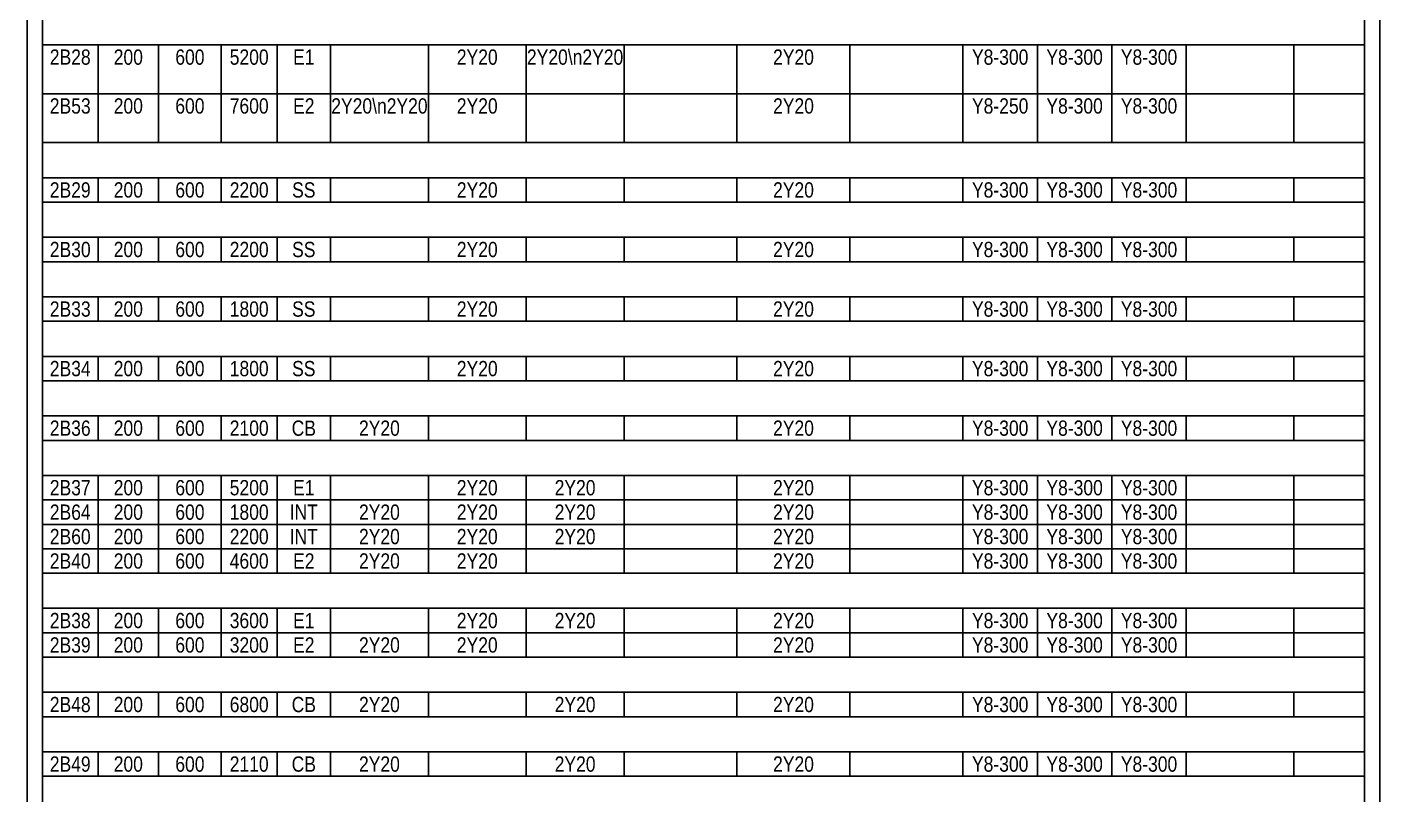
# Model space of a CAD drawing. Extents: x 0 to 206258, y -403073 to 0.
# Drawn here: x 123513 to 132369, y -210197 to -205168 of the extents above; entities that cross this region are included whole.
import ezdxf
from ezdxf.enums import TextEntityAlignment as Align

# ---------------------------------------------------------------- set-up
doc = ezdxf.new("R2010")
doc.units = 0
doc.header["$LTSCALE"] = 1000
for name, color, linetype, true_color in [('Quantity Table Line', 171, 'Continuous', 0xaaaaff), ('Quantity Table Line 2', 171, 'Continuous', 0xaaaaff), ('Quantity Table Text', 8, 'Continuous', 0x414141)]:
    doc.layers.add(name, color=color, linetype=linetype, true_color=true_color)
doc.styles.add('Quantity Table Text', font='ARIALN.TTF', dxfattribs={"height": 100})

msp = doc.modelspace()

# ---------------------------------------------------------------- linework, layer by layer
at = {"layer": 'Quantity Table Line', "transparency": 33554687}
msp.add_lwpolyline([(123513.032, -248555.174), (132369.275, -248555.174), (132369.275, -179854.284), (123513.032, -179854.284), (123513.032, -248555.174)], dxfattribs=at)
at = {"layer": 'Quantity Table Line 2', "transparency": 33554687}
for points in [[(123613.032, -205285.174), (123613.032, -205055.174), (132269.275, -205055.174), (132269.275, -205285.174)], [(123613.032, -205605.174), (123613.032, -205285.174), (123978.179, -205285.174), (123978.179, -205605.174)], [(123978.179, -205605.174), (123978.179, -205285.174), (124373.665, -205285.174), (124373.665, -205605.174)], [(124373.665, -205605.174), (124373.665, -205285.174), (124784.516, -205285.174), (124784.516, -205605.174)], [(124784.516, -205605.174), (124784.516, -205285.174), (125149.663, -205285.174), (125149.663, -205605.174)], [(125149.663, -205605.174), (125149.663, -205285.174), (125499.446, -205285.174), (125499.446, -205605.174)], [(125499.446, -205605.174), (125499.446, -205285.174), (126139.898, -205285.174), (126139.898, -205605.174)], [(126139.898, -205605.174), (126139.898, -205285.174), (126780.349, -205285.174), (126780.349, -205605.174)], [(126780.349, -205605.174), (126780.349, -205285.174), (127420.8, -205285.174), (127420.8, -205605.174)], [(127420.8, -205605.174), (127420.8, -205285.174), (128160.437, -205285.174), (128160.437, -205605.174)], [(128160.437, -205605.174), (128160.437, -205285.174), (128900.075, -205285.174), (128900.075, -205605.174)], [(128900.075, -205605.174), (128900.075, -205285.174), (129639.712, -205285.174), (129639.712, -205605.174)], [(129639.712, -205605.174), (129639.712, -205285.174), (130126.93, -205285.174), (130126.93, -205605.174)], [(130126.93, -205605.174), (130126.93, -205285.174), (130614.148, -205285.174), (130614.148, -205605.174)], [(130614.148, -205605.174), (130614.148, -205285.174), (131101.366, -205285.174), (131101.366, -205605.174)], [(131101.366, -205605.174), (131101.366, -205285.174), (131805.17, -205285.174), (131805.17, -205605.174)], [(131805.17, -205605.174), (131805.17, -205285.174), (132269.275, -205285.174), (132269.275, -205605.174)], [(123613.032, -205925.174), (123613.032, -205605.174), (123978.179, -205605.174), (123978.179, -205925.174)], [(123978.179, -205925.174), (123978.179, -205605.174), (124373.665, -205605.174), (124373.665, -205925.174)], [(124373.665, -205925.174), (124373.665, -205605.174), (124784.516, -205605.174), (124784.516, -205925.174)], [(124784.516, -205925.174), (124784.516, -205605.174), (125149.663, -205605.174), (125149.663, -205925.174)], [(125149.663, -205925.174), (125149.663, -205605.174), (125499.446, -205605.174), (125499.446, -205925.174)], [(125499.446, -205925.174), (125499.446, -205605.174), (126139.898, -205605.174), (126139.898, -205925.174)], [(126139.898, -205925.174), (126139.898, -205605.174), (126780.349, -205605.174), (126780.349, -205925.174)], [(126780.349, -205925.174), (126780.349, -205605.174), (127420.8, -205605.174), (127420.8, -205925.174)], [(127420.8, -205925.174), (127420.8, -205605.174), (128160.437, -205605.174), (128160.437, -205925.174)], [(128160.437, -205925.174), (128160.437, -205605.174), (128900.075, -205605.174), (128900.075, -205925.174)], [(128900.075, -205925.174), (128900.075, -205605.174), (129639.712, -205605.174), (129639.712, -205925.174)], [(129639.712, -205925.174), (129639.712, -205605.174), (130126.93, -205605.174), (130126.93, -205925.174)], [(130126.93, -205925.174), (130126.93, -205605.174), (130614.148, -205605.174), (130614.148, -205925.174)], [(130614.148, -205925.174), (130614.148, -205605.174), (131101.366, -205605.174), (131101.366, -205925.174)], [(131101.366, -205925.174), (131101.366, -205605.174), (131805.17, -205605.174), (131805.17, -205925.174)], [(131805.17, -205925.174), (131805.17, -205605.174), (132269.275, -205605.174), (132269.275, -205925.174)], [(123613.032, -206155.174), (123613.032, -205925.174), (132269.275, -205925.174), (132269.275, -206155.174)], [(123613.032, -206315.174), (123613.032, -206155.174), (123978.179, -206155.174), (123978.179, -206315.174)], [(123978.179, -206315.174), (123978.179, -206155.174), (124373.665, -206155.174), (124373.665, -206315.174)], [(124373.665, -206315.174), (124373.665, -206155.174), (124784.516, -206155.174), (124784.516, -206315.174)], [(124784.516, -206315.174), (124784.516, -206155.174), (125149.663, -206155.174), (125149.663, -206315.174)], [(125149.663, -206315.174), (125149.663, -206155.174), (125499.446, -206155.174), (125499.446, -206315.174)], [(125499.446, -206315.174), (125499.446, -206155.174), (126139.898, -206155.174), (126139.898, -206315.174)], [(126139.898, -206315.174), (126139.898, -206155.174), (126780.349, -206155.174), (126780.349, -206315.174)], [(126780.349, -206315.174), (126780.349, -206155.174), (127420.8, -206155.174), (127420.8, -206315.174)], [(127420.8, -206315.174), (127420.8, -206155.174), (128160.437, -206155.174), (128160.437, -206315.174)], [(128160.437, -206315.174), (128160.437, -206155.174), (128900.075, -206155.174), (128900.075, -206315.174)], [(128900.075, -206315.174), (128900.075, -206155.174), (129639.712, -206155.174), (129639.712, -206315.174)], [(129639.712, -206315.174), (129639.712, -206155.174), (130126.93, -206155.174), (130126.93, -206315.174)], [(130126.93, -206315.174), (130126.93, -206155.174), (130614.148, -206155.174), (130614.148, -206315.174)], [(130614.148, -206315.174), (130614.148, -206155.174), (131101.366, -206155.174), (131101.366, -206315.174)], [(131101.366, -206315.174), (131101.366, -206155.174), (131805.17, -206155.174), (131805.17, -206315.174)], [(131805.17, -206315.174), (131805.17, -206155.174), (132269.275, -206155.174), (132269.275, -206315.174)], [(123613.032, -206545.174), (123613.032, -206315.174), (132269.275, -206315.174), (132269.275, -206545.174)], [(123613.032, -206705.174), (123613.032, -206545.174), (123978.179, -206545.174), (123978.179, -206705.174)], [(123978.179, -206705.174), (123978.179, -206545.174), (124373.665, -206545.174), (124373.665, -206705.174)], [(124373.665, -206705.174), (124373.665, -206545.174), (124784.516, -206545.174), (124784.516, -206705.174)], [(124784.516, -206705.174), (124784.516, -206545.174), (125149.663, -206545.174), (125149.663, -206705.174)], [(125149.663, -206705.174), (125149.663, -206545.174), (125499.446, -206545.174), (125499.446, -206705.174)], [(125499.446, -206705.174), (125499.446, -206545.174), (126139.898, -206545.174), (126139.898, -206705.174)], [(126139.898, -206705.174), (126139.898, -206545.174), (126780.349, -206545.174), (126780.349, -206705.174)], [(126780.349, -206705.174), (126780.349, -206545.174), (127420.8, -206545.174), (127420.8, -206705.174)], [(127420.8, -206705.174), (127420.8, -206545.174), (128160.437, -206545.174), (128160.437, -206705.174)], [(128160.437, -206705.174), (128160.437, -206545.174), (128900.075, -206545.174), (128900.075, -206705.174)], [(128900.075, -206705.174), (128900.075, -206545.174), (129639.712, -206545.174), (129639.712, -206705.174)], [(129639.712, -206705.174), (129639.712, -206545.174), (130126.93, -206545.174), (130126.93, -206705.174)], [(130126.93, -206705.174), (130126.93, -206545.174), (130614.148, -206545.174), (130614.148, -206705.174)], [(130614.148, -206705.174), (130614.148, -206545.174), (131101.366, -206545.174), (131101.366, -206705.174)], [(131101.366, -206705.174), (131101.366, -206545.174), (131805.17, -206545.174), (131805.17, -206705.174)], [(131805.17, -206705.174), (131805.17, -206545.174), (132269.275, -206545.174), (132269.275, -206705.174)], [(123613.032, -206935.174), (123613.032, -206705.174), (132269.275, -206705.174), (132269.275, -206935.174)], [(123613.032, -207095.174), (123613.032, -206935.174), (123978.179, -206935.174), (123978.179, -207095.174)], [(123978.179, -207095.174), (123978.179, -206935.174), (124373.665, -206935.174), (124373.665, -207095.174)], [(124373.665, -207095.174), (124373.665, -206935.174), (124784.516, -206935.174), (124784.516, -207095.174)], [(124784.516, -207095.174), (124784.516, -206935.174), (125149.663, -206935.174), (125149.663, -207095.174)], [(125149.663, -207095.174), (125149.663, -206935.174), (125499.446, -206935.174), (125499.446, -207095.174)], [(125499.446, -207095.174), (125499.446, -206935.174), (126139.898, -206935.174), (126139.898, -207095.174)], [(126139.898, -207095.174), (126139.898, -206935.174), (126780.349, -206935.174), (126780.349, -207095.174)], [(126780.349, -207095.174), (126780.349, -206935.174), (127420.8, -206935.174), (127420.8, -207095.174)], [(127420.8, -207095.174), (127420.8, -206935.174), (128160.437, -206935.174), (128160.437, -207095.174)], [(128160.437, -207095.174), (128160.437, -206935.174), (128900.075, -206935.174), (128900.075, -207095.174)], [(128900.075, -207095.174), (128900.075, -206935.174), (129639.712, -206935.174), (129639.712, -207095.174)], [(129639.712, -207095.174), (129639.712, -206935.174), (130126.93, -206935.174), (130126.93, -207095.174)], [(130126.93, -207095.174), (130126.93, -206935.174), (130614.148, -206935.174), (130614.148, -207095.174)], [(130614.148, -207095.174), (130614.148, -206935.174), (131101.366, -206935.174), (131101.366, -207095.174)], [(131101.366, -207095.174), (131101.366, -206935.174), (131805.17, -206935.174), (131805.17, -207095.174)], [(131805.17, -207095.174), (131805.17, -206935.174), (132269.275, -206935.174), (132269.275, -207095.174)], [(123613.032, -207325.174), (123613.032, -207095.174), (132269.275, -207095.174), (132269.275, -207325.174)], [(123613.032, -207485.174), (123613.032, -207325.174), (123978.179, -207325.174), (123978.179, -207485.174)], [(123978.179, -207485.174), (123978.179, -207325.174), (124373.665, -207325.174), (124373.665, -207485.174)], [(124373.665, -207485.174), (124373.665, -207325.174), (124784.516, -207325.174), (124784.516, -207485.174)], [(124784.516, -207485.174), (124784.516, -207325.174), (125149.663, -207325.174), (125149.663, -207485.174)], [(125149.663, -207485.174), (125149.663, -207325.174), (125499.446, -207325.174), (125499.446, -207485.174)], [(125499.446, -207485.174), (125499.446, -207325.174), (126139.898, -207325.174), (126139.898, -207485.174)], [(126139.898, -207485.174), (126139.898, -207325.174), (126780.349, -207325.174), (126780.349, -207485.174)], [(126780.349, -207485.174), (126780.349, -207325.174), (127420.8, -207325.174), (127420.8, -207485.174)], [(127420.8, -207485.174), (127420.8, -207325.174), (128160.437, -207325.174), (128160.437, -207485.174)], [(128160.437, -207485.174), (128160.437, -207325.174), (128900.075, -207325.174), (128900.075, -207485.174)], [(128900.075, -207485.174), (128900.075, -207325.174), (129639.712, -207325.174), (129639.712, -207485.174)], [(129639.712, -207485.174), (129639.712, -207325.174), (130126.93, -207325.174), (130126.93, -207485.174)], [(130126.93, -207485.174), (130126.93, -207325.174), (130614.148, -207325.174), (130614.148, -207485.174)], [(130614.148, -207485.174), (130614.148, -207325.174), (131101.366, -207325.174), (131101.366, -207485.174)], [(131101.366, -207485.174), (131101.366, -207325.174), (131805.17, -207325.174), (131805.17, -207485.174)], [(131805.17, -207485.174), (131805.17, -207325.174), (132269.275, -207325.174), (132269.275, -207485.174)], [(123613.032, -207715.174), (123613.032, -207485.174), (132269.275, -207485.174), (132269.275, -207715.174)], [(123613.032, -207875.174), (123613.032, -207715.174), (123978.179, -207715.174), (123978.179, -207875.174)], [(123978.179, -207875.174), (123978.179, -207715.174), (124373.665, -207715.174), (124373.665, -207875.174)], [(124373.665, -207875.174), (124373.665, -207715.174), (124784.516, -207715.174), (124784.516, -207875.174)], [(124784.516, -207875.174), (124784.516, -207715.174), (125149.663, -207715.174), (125149.663, -207875.174)], [(125149.663, -207875.174), (125149.663, -207715.174), (125499.446, -207715.174), (125499.446, -207875.174)], [(125499.446, -207875.174), (125499.446, -207715.174), (126139.898, -207715.174), (126139.898, -207875.174)], [(126139.898, -207875.174), (126139.898, -207715.174), (126780.349, -207715.174), (126780.349, -207875.174)], [(126780.349, -207875.174), (126780.349, -207715.174), (127420.8, -207715.174), (127420.8, -207875.174)], [(127420.8, -207875.174), (127420.8, -207715.174), (128160.437, -207715.174), (128160.437, -207875.174)], [(128160.437, -207875.174), (128160.437, -207715.174), (128900.075, -207715.174), (128900.075, -207875.174)], [(128900.075, -207875.174), (128900.075, -207715.174), (129639.712, -207715.174), (129639.712, -207875.174)], [(129639.712, -207875.174), (129639.712, -207715.174), (130126.93, -207715.174), (130126.93, -207875.174)], [(130126.93, -207875.174), (130126.93, -207715.174), (130614.148, -207715.174), (130614.148, -207875.174)], [(130614.148, -207875.174), (130614.148, -207715.174), (131101.366, -207715.174), (131101.366, -207875.174)], [(131101.366, -207875.174), (131101.366, -207715.174), (131805.17, -207715.174), (131805.17, -207875.174)], [(131805.17, -207875.174), (131805.17, -207715.174), (132269.275, -207715.174), (132269.275, -207875.174)], [(123613.032, -208105.174), (123613.032, -207875.174), (132269.275, -207875.174), (132269.275, -208105.174)], [(123613.032, -208265.174), (123613.032, -208105.174), (123978.179, -208105.174), (123978.179, -208265.174)], [(123978.179, -208265.174), (123978.179, -208105.174), (124373.665, -208105.174), (124373.665, -208265.174)], [(124373.665, -208265.174), (124373.665, -208105.174), (124784.516, -208105.174), (124784.516, -208265.174)], [(124784.516, -208265.174), (124784.516, -208105.174), (125149.663, -208105.174), (125149.663, -208265.174)], [(125149.663, -208265.174), (125149.663, -208105.174), (125499.446, -208105.174), (125499.446, -208265.174)], [(125499.446, -208265.174), (125499.446, -208105.174), (126139.898, -208105.174), (126139.898, -208265.174)], [(126139.898, -208265.174), (126139.898, -208105.174), (126780.349, -208105.174), (126780.349, -208265.174)], [(126780.349, -208265.174), (126780.349, -208105.174), (127420.8, -208105.174), (127420.8, -208265.174)], [(127420.8, -208265.174), (127420.8, -208105.174), (128160.437, -208105.174), (128160.437, -208265.174)], [(128160.437, -208265.174), (128160.437, -208105.174), (128900.075, -208105.174), (128900.075, -208265.174)], [(128900.075, -208265.174), (128900.075, -208105.174), (129639.712, -208105.174), (129639.712, -208265.174)], [(129639.712, -208265.174), (129639.712, -208105.174), (130126.93, -208105.174), (130126.93, -208265.174)], [(130126.93, -208265.174), (130126.93, -208105.174), (130614.148, -208105.174), (130614.148, -208265.174)], [(130614.148, -208265.174), (130614.148, -208105.174), (131101.366, -208105.174), (131101.366, -208265.174)], [(131101.366, -208265.174), (131101.366, -208105.174), (131805.17, -208105.174), (131805.17, -208265.174)], [(131805.17, -208265.174), (131805.17, -208105.174), (132269.275, -208105.174), (132269.275, -208265.174)], [(123613.032, -208425.174), (123613.032, -208265.174), (123978.179, -208265.174), (123978.179, -208425.174)], [(123978.179, -208425.174), (123978.179, -208265.174), (124373.665, -208265.174), (124373.665, -208425.174)], [(124373.665, -208425.174), (124373.665, -208265.174), (124784.516, -208265.174), (124784.516, -208425.174)], [(124784.516, -208425.174), (124784.516, -208265.174), (125149.663, -208265.174), (125149.663, -208425.174)], [(125149.663, -208425.174), (125149.663, -208265.174), (125499.446, -208265.174), (125499.446, -208425.174)], [(125499.446, -208425.174), (125499.446, -208265.174), (126139.898, -208265.174), (126139.898, -208425.174)], [(126139.898, -208425.174), (126139.898, -208265.174), (126780.349, -208265.174), (126780.349, -208425.174)], [(126780.349, -208425.174), (126780.349, -208265.174), (127420.8, -208265.174), (127420.8, -208425.174)], [(127420.8, -208425.174), (127420.8, -208265.174), (128160.437, -208265.174), (128160.437, -208425.174)], [(128160.437, -208425.174), (128160.437, -208265.174), (128900.075, -208265.174), (128900.075, -208425.174)], [(128900.075, -208425.174), (128900.075, -208265.174), (129639.712, -208265.174), (129639.712, -208425.174)], [(129639.712, -208425.174), (129639.712, -208265.174), (130126.93, -208265.174), (130126.93, -208425.174)], [(130126.93, -208425.174), (130126.93, -208265.174), (130614.148, -208265.174), (130614.148, -208425.174)], [(130614.148, -208425.174), (130614.148, -208265.174), (131101.366, -208265.174), (131101.366, -208425.174)], [(131101.366, -208425.174), (131101.366, -208265.174), (131805.17, -208265.174), (131805.17, -208425.174)], [(131805.17, -208425.174), (131805.17, -208265.174), (132269.275, -208265.174), (132269.275, -208425.174)], [(123613.032, -208585.174), (123613.032, -208425.174), (123978.179, -208425.174), (123978.179, -208585.174)], [(123978.179, -208585.174), (123978.179, -208425.174), (124373.665, -208425.174), (124373.665, -208585.174)], [(124373.665, -208585.174), (124373.665, -208425.174), (124784.516, -208425.174), (124784.516, -208585.174)], [(124784.516, -208585.174), (124784.516, -208425.174), (125149.663, -208425.174), (125149.663, -208585.174)], [(125149.663, -208585.174), (125149.663, -208425.174), (125499.446, -208425.174), (125499.446, -208585.174)], [(125499.446, -208585.174), (125499.446, -208425.174), (126139.898, -208425.174), (126139.898, -208585.174)], [(126139.898, -208585.174), (126139.898, -208425.174), (126780.349, -208425.174), (126780.349, -208585.174)], [(126780.349, -208585.174), (126780.349, -208425.174), (127420.8, -208425.174), (127420.8, -208585.174)], [(127420.8, -208585.174), (127420.8, -208425.174), (128160.437, -208425.174), (128160.437, -208585.174)], [(128160.437, -208585.174), (128160.437, -208425.174), (128900.075, -208425.174), (128900.075, -208585.174)], [(128900.075, -208585.174), (128900.075, -208425.174), (129639.712, -208425.174), (129639.712, -208585.174)], [(129639.712, -208585.174), (129639.712, -208425.174), (130126.93, -208425.174), (130126.93, -208585.174)], [(130126.93, -208585.174), (130126.93, -208425.174), (130614.148, -208425.174), (130614.148, -208585.174)], [(130614.148, -208585.174), (130614.148, -208425.174), (131101.366, -208425.174), (131101.366, -208585.174)], [(131101.366, -208585.174), (131101.366, -208425.174), (131805.17, -208425.174), (131805.17, -208585.174)], [(131805.17, -208585.174), (131805.17, -208425.174), (132269.275, -208425.174), (132269.275, -208585.174)], [(123613.032, -208745.174), (123613.032, -208585.174), (123978.179, -208585.174), (123978.179, -208745.174)], [(123978.179, -208745.174), (123978.179, -208585.174), (124373.665, -208585.174), (124373.665, -208745.174)], [(124373.665, -208745.174), (124373.665, -208585.174), (124784.516, -208585.174), (124784.516, -208745.174)], [(124784.516, -208745.174), (124784.516, -208585.174), (125149.663, -208585.174), (125149.663, -208745.174)], [(125149.663, -208745.174), (125149.663, -208585.174), (125499.446, -208585.174), (125499.446, -208745.174)], [(125499.446, -208745.174), (125499.446, -208585.174), (126139.898, -208585.174), (126139.898, -208745.174)], [(126139.898, -208745.174), (126139.898, -208585.174), (126780.349, -208585.174), (126780.349, -208745.174)], [(126780.349, -208745.174), (126780.349, -208585.174), (127420.8, -208585.174), (127420.8, -208745.174)], [(127420.8, -208745.174), (127420.8, -208585.174), (128160.437, -208585.174), (128160.437, -208745.174)], [(128160.437, -208745.174), (128160.437, -208585.174), (128900.075, -208585.174), (128900.075, -208745.174)], [(128900.075, -208745.174), (128900.075, -208585.174), (129639.712, -208585.174), (129639.712, -208745.174)], [(129639.712, -208745.174), (129639.712, -208585.174), (130126.93, -208585.174), (130126.93, -208745.174)], [(130126.93, -208745.174), (130126.93, -208585.174), (130614.148, -208585.174), (130614.148, -208745.174)], [(130614.148, -208745.174), (130614.148, -208585.174), (131101.366, -208585.174), (131101.366, -208745.174)], [(131101.366, -208745.174), (131101.366, -208585.174), (131805.17, -208585.174), (131805.17, -208745.174)], [(131805.17, -208745.174), (131805.17, -208585.174), (132269.275, -208585.174), (132269.275, -208745.174)], [(123613.032, -208975.174), (123613.032, -208745.174), (132269.275, -208745.174), (132269.275, -208975.174)], [(123613.032, -209135.174), (123613.032, -208975.174), (123978.179, -208975.174), (123978.179, -209135.174)], [(123978.179, -209135.174), (123978.179, -208975.174), (124373.665, -208975.174), (124373.665, -209135.174)], [(124373.665, -209135.174), (124373.665, -208975.174), (124784.516, -208975.174), (124784.516, -209135.174)], [(124784.516, -209135.174), (124784.516, -208975.174), (125149.663, -208975.174), (125149.663, -209135.174)], [(125149.663, -209135.174), (125149.663, -208975.174), (125499.446, -208975.174), (125499.446, -209135.174)], [(125499.446, -209135.174), (125499.446, -208975.174), (126139.898, -208975.174), (126139.898, -209135.174)], [(126139.898, -209135.174), (126139.898, -208975.174), (126780.349, -208975.174), (126780.349, -209135.174)], [(126780.349, -209135.174), (126780.349, -208975.174), (127420.8, -208975.174), (127420.8, -209135.174)], [(127420.8, -209135.174), (127420.8, -208975.174), (128160.437, -208975.174), (128160.437, -209135.174)], [(128160.437, -209135.174), (128160.437, -208975.174), (128900.075, -208975.174), (128900.075, -209135.174)], [(128900.075, -209135.174), (128900.075, -208975.174), (129639.712, -208975.174), (129639.712, -209135.174)], [(129639.712, -209135.174), (129639.712, -208975.174), (130126.93, -208975.174), (130126.93, -209135.174)], [(130126.93, -209135.174), (130126.93, -208975.174), (130614.148, -208975.174), (130614.148, -209135.174)], [(130614.148, -209135.174), (130614.148, -208975.174), (131101.366, -208975.174), (131101.366, -209135.174)], [(131101.366, -209135.174), (131101.366, -208975.174), (131805.17, -208975.174), (131805.17, -209135.174)], [(131805.17, -209135.174), (131805.17, -208975.174), (132269.275, -208975.174), (132269.275, -209135.174)], [(123613.032, -209295.174), (123613.032, -209135.174), (123978.179, -209135.174), (123978.179, -209295.174)], [(123978.179, -209295.174), (123978.179, -209135.174), (124373.665, -209135.174), (124373.665, -209295.174)], [(124373.665, -209295.174), (124373.665, -209135.174), (124784.516, -209135.174), (124784.516, -209295.174)], [(124784.516, -209295.174), (124784.516, -209135.174), (125149.663, -209135.174), (125149.663, -209295.174)], [(125149.663, -209295.174), (125149.663, -209135.174), (125499.446, -209135.174), (125499.446, -209295.174)], [(125499.446, -209295.174), (125499.446, -209135.174), (126139.898, -209135.174), (126139.898, -209295.174)], [(126139.898, -209295.174), (126139.898, -209135.174), (126780.349, -209135.174), (126780.349, -209295.174)], [(126780.349, -209295.174), (126780.349, -209135.174), (127420.8, -209135.174), (127420.8, -209295.174)], [(127420.8, -209295.174), (127420.8, -209135.174), (128160.437, -209135.174), (128160.437, -209295.174)], [(128160.437, -209295.174), (128160.437, -209135.174), (128900.075, -209135.174), (128900.075, -209295.174)], [(128900.075, -209295.174), (128900.075, -209135.174), (129639.712, -209135.174), (129639.712, -209295.174)], [(129639.712, -209295.174), (129639.712, -209135.174), (130126.93, -209135.174), (130126.93, -209295.174)], [(130126.93, -209295.174), (130126.93, -209135.174), (130614.148, -209135.174), (130614.148, -209295.174)], [(130614.148, -209295.174), (130614.148, -209135.174), (131101.366, -209135.174), (131101.366, -209295.174)], [(131101.366, -209295.174), (131101.366, -209135.174), (131805.17, -209135.174), (131805.17, -209295.174)], [(131805.17, -209295.174), (131805.17, -209135.174), (132269.275, -209135.174), (132269.275, -209295.174)], [(123613.032, -209525.174), (123613.032, -209295.174), (132269.275, -209295.174), (132269.275, -209525.174)], [(123613.032, -209685.174), (123613.032, -209525.174), (123978.179, -209525.174), (123978.179, -209685.174)], [(123978.179, -209685.174), (123978.179, -209525.174), (124373.665, -209525.174), (124373.665, -209685.174)], [(124373.665, -209685.174), (124373.665, -209525.174), (124784.516, -209525.174), (124784.516, -209685.174)], [(124784.516, -209685.174), (124784.516, -209525.174), (125149.663, -209525.174), (125149.663, -209685.174)], [(125149.663, -209685.174), (125149.663, -209525.174), (125499.446, -209525.174), (125499.446, -209685.174)], [(125499.446, -209685.174), (125499.446, -209525.174), (126139.898, -209525.174), (126139.898, -209685.174)], [(126139.898, -209685.174), (126139.898, -209525.174), (126780.349, -209525.174), (126780.349, -209685.174)], [(126780.349, -209685.174), (126780.349, -209525.174), (127420.8, -209525.174), (127420.8, -209685.174)], [(127420.8, -209685.174), (127420.8, -209525.174), (128160.437, -209525.174), (128160.437, -209685.174)], [(128160.437, -209685.174), (128160.437, -209525.174), (128900.075, -209525.174), (128900.075, -209685.174)], [(128900.075, -209685.174), (128900.075, -209525.174), (129639.712, -209525.174), (129639.712, -209685.174)], [(129639.712, -209685.174), (129639.712, -209525.174), (130126.93, -209525.174), (130126.93, -209685.174)], [(130126.93, -209685.174), (130126.93, -209525.174), (130614.148, -209525.174), (130614.148, -209685.174)], [(130614.148, -209685.174), (130614.148, -209525.174), (131101.366, -209525.174), (131101.366, -209685.174)], [(131101.366, -209685.174), (131101.366, -209525.174), (131805.17, -209525.174), (131805.17, -209685.174)], [(131805.17, -209685.174), (131805.17, -209525.174), (132269.275, -209525.174), (132269.275, -209685.174)], [(123613.032, -209915.174), (123613.032, -209685.174), (132269.275, -209685.174), (132269.275, -209915.174)], [(123613.032, -210075.174), (123613.032, -209915.174), (123978.179, -209915.174), (123978.179, -210075.174)], [(123978.179, -210075.174), (123978.179, -209915.174), (124373.665, -209915.174), (124373.665, -210075.174)], [(124373.665, -210075.174), (124373.665, -209915.174), (124784.516, -209915.174), (124784.516, -210075.174)], [(124784.516, -210075.174), (124784.516, -209915.174), (125149.663, -209915.174), (125149.663, -210075.174)], [(125149.663, -210075.174), (125149.663, -209915.174), (125499.446, -209915.174), (125499.446, -210075.174)], [(125499.446, -210075.174), (125499.446, -209915.174), (126139.898, -209915.174), (126139.898, -210075.174)], [(126139.898, -210075.174), (126139.898, -209915.174), (126780.349, -209915.174), (126780.349, -210075.174)], [(126780.349, -210075.174), (126780.349, -209915.174), (127420.8, -209915.174), (127420.8, -210075.174)], [(127420.8, -210075.174), (127420.8, -209915.174), (128160.437, -209915.174), (128160.437, -210075.174)], [(128160.437, -210075.174), (128160.437, -209915.174), (128900.075, -209915.174), (128900.075, -210075.174)], [(128900.075, -210075.174), (128900.075, -209915.174), (129639.712, -209915.174), (129639.712, -210075.174)], [(129639.712, -210075.174), (129639.712, -209915.174), (130126.93, -209915.174), (130126.93, -210075.174)], [(130126.93, -210075.174), (130126.93, -209915.174), (130614.148, -209915.174), (130614.148, -210075.174)], [(130614.148, -210075.174), (130614.148, -209915.174), (131101.366, -209915.174), (131101.366, -210075.174)], [(131101.366, -210075.174), (131101.366, -209915.174), (131805.17, -209915.174), (131805.17, -210075.174)], [(131805.17, -210075.174), (131805.17, -209915.174), (132269.275, -209915.174), (132269.275, -210075.174)], [(123613.032, -210305.174), (123613.032, -210075.174), (132269.275, -210075.174), (132269.275, -210305.174)]]:
    msp.add_lwpolyline(points, close=True, dxfattribs=at)

# ---------------------------------------------------------------- texts
at = {"layer": 'Quantity Table Text', "transparency": 33554687, "style": 'Quantity Table Text'}
for s, p in [('2B28', (123795.606, -205315.174)), ('200', (124175.922, -205315.174)), ('600', (124579.091, -205315.174)), ('5200', (124967.09, -205315.174)), ('E1', (125324.555, -205315.174)), ('2Y20', (126460.123, -205315.174)), ('2Y20', (128530.256, -205315.174)), ('Y8-300', (129883.321, -205315.174)), ('Y8-300', (130370.539, -205315.174)), ('Y8-300', (130857.757, -205315.174)), ('2B53', (123795.606, -205635.174)), ('200', (124175.922, -205635.174)), ('600', (124579.091, -205635.174)), ('7600', (124967.09, -205635.174)), ('E2', (125324.555, -205635.174)), ('2Y20', (126460.123, -205635.174)), ('2Y20', (128530.256, -205635.174)), ('Y8-250', (129883.321, -205635.174)), ('Y8-300', (130370.539, -205635.174)), ('Y8-300', (130857.757, -205635.174))]:
    msp.add_text(s, height=100, dxfattribs=at).set_placement(p, align=Align.TOP_CENTER)
for s, p in [('2B29', (123795.606, -206235.174)), ('200', (124175.922, -206235.174)), ('600', (124579.091, -206235.174)), ('2200', (124967.09, -206235.174)), ('SS', (125324.555, -206235.174)), ('2Y20', (126460.123, -206235.174)), ('2Y20', (128530.256, -206235.174)), ('Y8-300', (129883.321, -206235.174)), ('Y8-300', (130370.539, -206235.174)), ('Y8-300', (130857.757, -206235.174)), ('2B30', (123795.606, -206625.174)), ('200', (124175.922, -206625.174)), ('600', (124579.091, -206625.174)), ('2200', (124967.09, -206625.174)), ('SS', (125324.555, -206625.174)), ('2Y20', (126460.123, -206625.174)), ('2Y20', (128530.256, -206625.174)), ('Y8-300', (129883.321, -206625.174)), ('Y8-300', (130370.539, -206625.174)), ('Y8-300', (130857.757, -206625.174)), ('2B33', (123795.606, -207015.174)), ('200', (124175.922, -207015.174)), ('600', (124579.091, -207015.174)), ('1800', (124967.09, -207015.174)), ('SS', (125324.555, -207015.174)), ('2Y20', (126460.123, -207015.174)), ('2Y20', (128530.256, -207015.174)), ('Y8-300', (129883.321, -207015.174)), ('Y8-300', (130370.539, -207015.174)), ('Y8-300', (130857.757, -207015.174)), ('2B34', (123795.606, -207405.174)), ('200', (124175.922, -207405.174)), ('600', (124579.091, -207405.174)), ('1800', (124967.09, -207405.174)), ('SS', (125324.555, -207405.174)), ('2Y20', (126460.123, -207405.174)), ('2Y20', (128530.256, -207405.174)), ('Y8-300', (129883.321, -207405.174)), ('Y8-300', (130370.539, -207405.174)), ('Y8-300', (130857.757, -207405.174)), ('2B36', (123795.606, -207795.174)), ('200', (124175.922, -207795.174)), ('600', (124579.091, -207795.174)), ('2100', (124967.09, -207795.174)), ('CB', (125324.555, -207795.174)), ('2Y20', (125819.672, -207795.174)), ('2Y20', (128530.256, -207795.174)), ('Y8-300', (129883.321, -207795.174)), ('Y8-300', (130370.539, -207795.174)), ('Y8-300', (130857.757, -207795.174)), ('2B37', (123795.606, -208185.174)), ('200', (124175.922, -208185.174)), ('600', (124579.091, -208185.174)), ('5200', (124967.09, -208185.174)), ('E1', (125324.555, -208185.174)), ('2Y20', (126460.123, -208185.174)), ('2Y20', (127100.574, -208185.174)), ('2Y20', (128530.256, -208185.174)), ('Y8-300', (129883.321, -208185.174)), ('Y8-300', (130370.539, -208185.174)), ('Y8-300', (130857.757, -208185.174)), ('2B64', (123795.606, -208345.174)), ('200', (124175.922, -208345.174)), ('600', (124579.091, -208345.174)), ('1800', (124967.09, -208345.174)), ('INT', (125324.555, -208345.174)), ('2Y20', (125819.672, -208345.174)), ('2Y20', (126460.123, -208345.174)), ('2Y20', (127100.574, -208345.174)), ('2Y20', (128530.256, -208345.174)), ('Y8-300', (129883.321, -208345.174)), ('Y8-300', (130370.539, -208345.174)), ('Y8-300', (130857.757, -208345.174)), ('2B60', (123795.606, -208505.174)), ('200', (124175.922, -208505.174)), ('600', (124579.091, -208505.174)), ('2200', (124967.09, -208505.174)), ('INT', (125324.555, -208505.174)), ('2Y20', (125819.672, -208505.174)), ('2Y20', (126460.123, -208505.174)), ('2Y20', (127100.574, -208505.174)), ('2Y20', (128530.256, -208505.174)), ('Y8-300', (129883.321, -208505.174)), ('Y8-300', (130370.539, -208505.174)), ('Y8-300', (130857.757, -208505.174)), ('2B40', (123795.606, -208665.174)), ('200', (124175.922, -208665.174)), ('600', (124579.091, -208665.174)), ('4600', (124967.09, -208665.174)), ('E2', (125324.555, -208665.174)), ('2Y20', (125819.672, -208665.174)), ('2Y20', (126460.123, -208665.174)), ('2Y20', (128530.256, -208665.174)), ('Y8-300', (129883.321, -208665.174)), ('Y8-300', (130370.539, -208665.174)), ('Y8-300', (130857.757, -208665.174)), ('2B38', (123795.606, -209055.174)), ('200', (124175.922, -209055.174)), ('600', (124579.091, -209055.174)), ('3600', (124967.09, -209055.174)), ('E1', (125324.555, -209055.174)), ('2Y20', (126460.123, -209055.174)), ('2Y20', (127100.574, -209055.174)), ('2Y20', (128530.256, -209055.174)), ('Y8-300', (129883.321, -209055.174)), ('Y8-300', (130370.539, -209055.174)), ('Y8-300', (130857.757, -209055.174)), ('2B39', (123795.606, -209215.174)), ('200', (124175.922, -209215.174)), ('600', (124579.091, -209215.174)), ('3200', (124967.09, -209215.174)), ('E2', (125324.555, -209215.174)), ('2Y20', (125819.672, -209215.174)), ('2Y20', (126460.123, -209215.174)), ('2Y20', (128530.256, -209215.174)), ('Y8-300', (129883.321, -209215.174)), ('Y8-300', (130370.539, -209215.174)), ('Y8-300', (130857.757, -209215.174)), ('2B48', (123795.606, -209605.174)), ('200', (124175.922, -209605.174)), ('600', (124579.091, -209605.174)), ('6800', (124967.09, -209605.174)), ('CB', (125324.555, -209605.174)), ('2Y20', (125819.672, -209605.174)), ('2Y20', (127100.574, -209605.174)), ('2Y20', (128530.256, -209605.174)), ('Y8-300', (129883.321, -209605.174)), ('Y8-300', (130370.539, -209605.174)), ('Y8-300', (130857.757, -209605.174)), ('2B49', (123795.606, -209995.174)), ('200', (124175.922, -209995.174)), ('600', (124579.091, -209995.174)), ('2110', (124967.09, -209995.174)), ('CB', (125324.555, -209995.174)), ('2Y20', (125819.672, -209995.174)), ('2Y20', (127100.574, -209995.174)), ('2Y20', (128530.256, -209995.174)), ('Y8-300', (129883.321, -209995.174)), ('Y8-300', (130370.539, -209995.174)), ('Y8-300', (130857.757, -209995.174))]:
    msp.add_text(s, height=100, dxfattribs=at).set_placement(p, align=Align.MIDDLE_CENTER)
at = {"layer": 'Quantity Table Text', "transparency": 33554687, "char_height": 100, "width": 260.12064, "attachment_point": 2, "style": 'Quantity Table Text'}
for insert in [(127100.574, -205315.174), (125819.672, -205635.174)]:
    msp.add_mtext('2Y20\\n2Y20', dxfattribs=dict(at, insert=insert))

doc.saveas('drawing.dxf')
